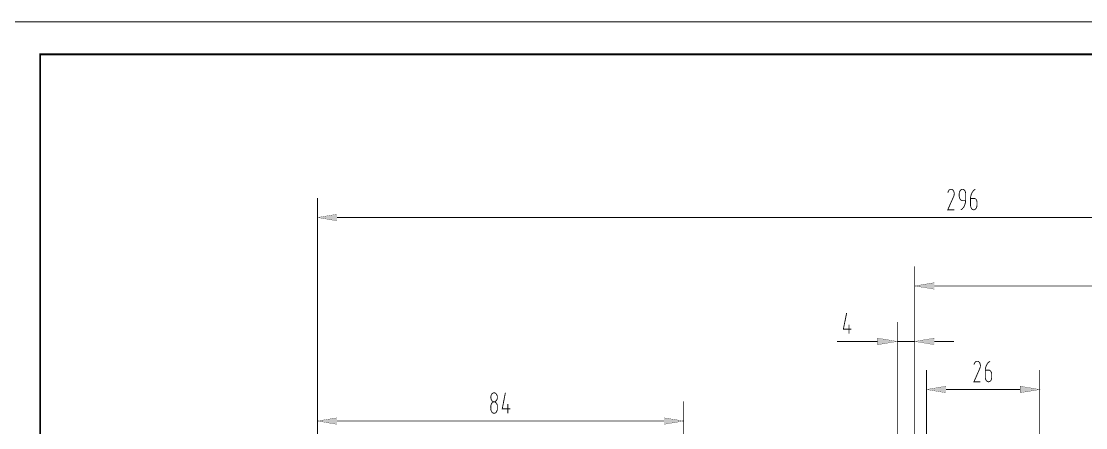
# Model space of a CAD drawing. Header units: millimetres. Extents: x -134 to 1622, y -8 to 444.
# Drawn here: x 33.9 to 276.8, y 351.4 to 444 of the extents above; entities that cross this region are included whole.
import ezdxf

# ---------------------------------------------------------------- set-up
doc = ezdxf.new("R2010")
doc.units = ezdxf.units.MM
doc.header["$LTSCALE"] = 0.25
doc.layers.add('H', color=7, linetype='Continuous')
doc.layers.add('P', color=7, linetype='Continuous')

msp = doc.modelspace()

# ---------------------------------------------------------------- hatches: boundary and pattern name
at = {"layer": 'H', "linetype": 'Continuous'}
for points in [[(105.974, 400.0320000000001), (105.974, 398.5500000000001), (101.5025, 399.291), (105.974, 400.0320000000001)], [(242.2355, 384.4485), (242.2355, 382.941), (237.764, 383.6805000000001), (242.2355, 384.4485)], [(229.3235, 371.802), (229.3235, 370.3200000000001), (233.795, 371.061), (229.3235, 371.802)], [(242.2355, 371.802), (242.2355, 370.3200000000001), (237.764, 371.061), (242.2355, 371.802)], [(244.907, 360.8475), (244.907, 359.3655000000001), (240.4625, 360.1065), (244.907, 360.8475)], [(261.8405, 360.8475), (261.8405, 359.3655000000001), (266.312, 360.1065), (261.8405, 360.8475)], [(105.974, 353.6505), (105.974, 352.1685000000001), (101.5025, 352.9095), (105.974, 353.6505)], [(180.587, 353.6505), (180.587, 352.1685000000001), (185.0585, 352.9095), (180.587, 353.6505)]]:
    msp.add_hatch(color=256, dxfattribs=at).paths.add_polyline_path(points)

# ---------------------------------------------------------------- linework, layer by layer
at = {"layer": 'P'}
for points, const_width in [([(0.935, 0.8819999999999999), (627.494, 0.8819999999999999), (627.494, 443.9265), (0.935, 443.9265), (0.935, 0.8819999999999999)], 0.198), ([(38.2145, 8.315999999999999), (620.0600000000001, 8.315999999999999), (620.0600000000001, 436.4925), (38.2145, 436.4925), (38.2145, 8.315999999999999)], 0.3945), ([(246.071, 405.747), (245.807, 405.6945), (245.5955, 405.5355), (245.4365, 405.2715000000001), (245.3045, 404.9535)], 0.198), ([(246.68, 404.16), (246.7595, 404.451), (246.812, 404.769), (246.7325, 405.0855), (246.653, 405.3510000000001), (246.494, 405.5625), (246.257, 405.7215), (246.071, 405.747)], 0.198), ([(248.267, 401.064), (248.585, 401.25), (248.876, 401.5665), (249.0875, 401.9115), (249.2465, 402.3345), (249.3515, 402.81), (249.4055, 403.287), (249.4055, 404.715), (249.3515, 405.033), (249.2465, 405.3510000000001), (249.0875, 405.5625), (248.876, 405.7215), (248.6375, 405.747), (248.426, 405.7215), (248.2415, 405.5625), (248.0825, 405.3510000000001), (247.9505, 405.033), (247.9235, 404.715), (247.9235, 404.2125), (247.9505, 403.896), (248.0825, 403.578), (248.2415, 403.3395), (248.426, 403.2345000000001), (248.6375, 403.155), (249.4055, 403.155)], 0.198), ([(251.6015, 405.747), (251.3105, 405.5625), (251.045, 405.2715000000001), (250.8335, 404.9535), (250.6745, 404.556), (250.5425, 404.133), (250.49, 403.6575), (250.49, 402.0960000000001), (250.5425, 401.7780000000001), (250.649, 401.5140000000001), (250.808, 401.25), (251.0195, 401.1165), (251.2565, 401.064), (251.4695, 401.1165), (251.654, 401.25), (251.8385, 401.5140000000001), (251.945, 401.7780000000001), (251.972, 402.0960000000001), (251.972, 402.6255), (251.972, 402.8895000000001), (251.918, 403.1805000000001), (251.786, 403.419), (251.627, 403.578), (251.4425, 403.6575), (251.2565, 403.6575), (250.49, 403.6575)], 0.198), ([(101.477, 305.655), (101.477, 403.7895)], 0.198), ([(246.68, 404.16), (245.3045, 401.064), (246.812, 401.064)], 0.198), ([(105.9485, 400.059), (105.9485, 398.5500000000001), (101.477, 399.318), (105.9485, 400.059)], 0.057), ([(105.9485, 399.318), (391.433, 399.318)], 0.198), ([(237.764, 322.5360000000001), (237.764, 388.179)], 0.198), ([(242.2355, 384.4485), (242.2355, 382.9665), (237.764, 383.7075), (242.2355, 384.4485)], 0.057), ([(242.2355, 383.7075), (391.433, 383.7075)], 0.198), ([(222.233, 377.5425), (221.492, 373.8645), (223.343, 373.8645)], 0.198), ([(222.761, 374.8965), (222.761, 372.8325)], 0.198), ([(233.795, 322.5360000000001), (233.795, 375.5325)], 0.198), ([(237.764, 322.5360000000001), (237.764, 375.5325)], 0.198), ([(229.2965, 371.8275), (229.2965, 370.3200000000001), (233.795, 371.061), (229.2965, 371.8275)], 0.057), ([(242.2355, 371.8275), (242.2355, 370.3200000000001), (237.764, 371.061), (242.2355, 371.8275)], 0.057), ([(229.2965, 371.061), (220.01, 371.061)], 0.198), ([(237.764, 371.061), (233.795, 371.061)], 0.198), ([(242.2355, 371.061), (246.707, 371.061)], 0.198), ([(240.4625, 322.5360000000001), (240.4625, 364.578)], 0.198), ([(252.6335, 364.9485), (251.2835, 361.8525), (252.7655, 361.8525)], 0.198), ([(252.0515, 366.5355), (251.786, 366.51), (251.5745, 366.351), (251.4155, 366.1125), (251.2835, 365.796)], 0.198), ([(252.6335, 364.9485), (252.7385, 365.2395), (252.7655, 365.5575), (252.713, 365.874), (252.6065, 366.165), (252.4475, 366.378), (252.263, 366.51), (252.0515, 366.5355)], 0.198), ([(254.987, 366.5355), (254.6705, 366.351), (254.432, 366.1125), (254.1935, 365.742), (254.0345, 365.3715), (253.9025, 364.9215), (253.877, 364.4985), (253.877, 362.9115), (253.9025, 362.568), (254.009, 362.3025000000001), (254.168, 362.064), (254.3795, 361.9065), (254.618, 361.8525), (254.8295, 361.9065), (255.0665, 362.064), (255.2255, 362.3025000000001), (255.305, 362.568), (255.332, 362.9115), (255.332, 363.441), (255.332, 363.732), (255.2795, 363.969), (255.146, 364.2075), (254.987, 364.3935000000001), (254.8025, 364.4985), (254.618, 364.4985), (253.877, 364.4985)], 0.198), ([(266.285, 322.5360000000001), (266.285, 364.578)], 0.198), ([(142.5395, 358.3335), (142.514, 358.6515000000001), (142.3805, 358.9695), (142.223, 359.181), (142.037, 359.313), (141.7985, 359.3655000000001), (141.5615, 359.313), (141.3485, 359.181), (141.191, 358.9695), (141.0845, 358.6515000000001), (141.032, 358.3335), (141.0845, 358.0170000000001), (141.191, 357.726), (141.3485, 357.4875), (141.5615, 357.3555000000001), (141.7985, 357.276), (142.037, 357.3555000000001), (142.223, 357.4875), (142.3805, 357.726), (142.514, 358.0170000000001), (142.5395, 358.3335)], 0.198), ([(144.365, 359.3655000000001), (143.651, 355.7145), (145.4765, 355.7145)], 0.198), ([(244.907, 360.8745000000001), (244.907, 359.3655000000001), (240.4625, 360.1065), (244.907, 360.8745000000001)], 0.057), ([(244.907, 360.1065), (261.8135, 360.1065)], 0.198), ([(261.8135, 360.8745000000001), (261.8135, 359.3655000000001), (266.285, 360.1065), (261.8135, 360.8745000000001)], 0.057), ([(101.477, 305.655), (101.477, 357.408)], 0.198), ([(142.5395, 356.217), (142.514, 356.5875), (142.3805, 356.853), (142.223, 357.09), (142.037, 357.249), (141.7985, 357.276), (141.5615, 357.249), (141.3485, 357.09), (141.191, 356.853), (141.0845, 356.5875), (141.032, 356.217)], 0.198), ([(185.0585, 315.1275), (185.0585, 357.408)], 0.198), ([(141.032, 355.7145), (141.032, 356.217)], 0.198), ([(141.032, 355.7145), (141.0845, 355.3965), (141.191, 355.1055000000001), (141.3485, 354.8685), (141.5615, 354.735), (141.7985, 354.6825), (142.037, 354.735), (142.223, 354.8685), (142.3805, 355.1055000000001), (142.514, 355.3965), (142.5395, 355.7145)], 0.198), ([(142.5395, 356.217), (142.5395, 355.7145)], 0.198), ([(144.9215, 356.7735), (144.9215, 354.6825)], 0.198), ([(105.9485, 353.6505), (105.9485, 352.1685000000001), (101.477, 352.9365), (105.9485, 353.6505)], 0.057), ([(105.9485, 352.9365), (180.56, 352.9365)], 0.198), ([(180.56, 353.6505), (180.56, 352.1685000000001), (185.0585, 352.9365), (180.56, 353.6505)], 0.057)]:
    msp.add_lwpolyline(points, dxfattribs=dict(at, const_width=const_width))

doc.saveas('drawing.dxf')
